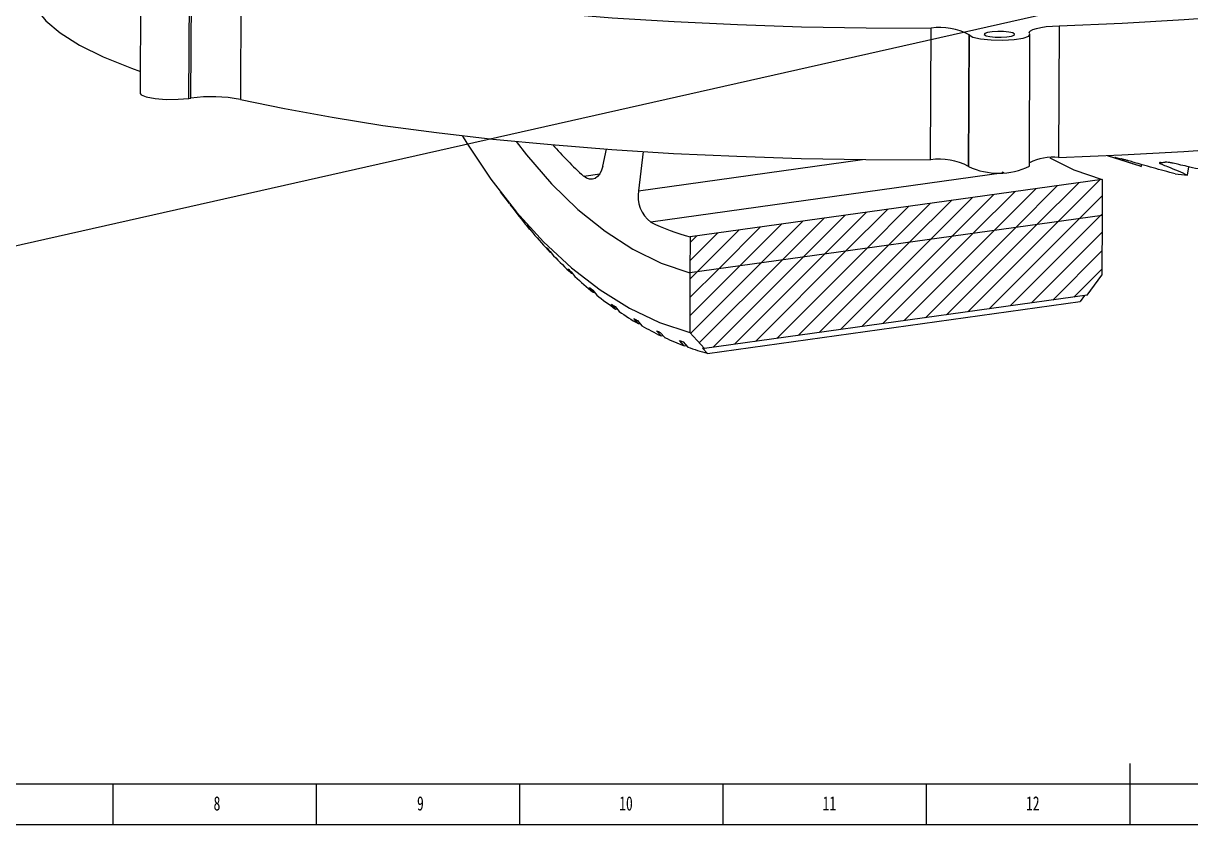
# Model space of a CAD drawing. Header units: millimetres. Extents: x 0 to 1189, y 0 to 841.
# Drawn here: x 329.9 to 616.9, y 0 to 197 of the extents above; entities that cross this region are included whole.
import ezdxf

# ---------------------------------------------------------------- set-up
doc = ezdxf.new("R2010")
doc.units = ezdxf.units.MM
doc.layers.add('10', color=7, linetype='Continuous')
doc.layers.add('5', color=7, linetype='Continuous')
doc.styles.add('SLDTEXTSTYLE5', font='TXT', dxfattribs={"width": 0.7})
doc.dimstyles.new('SLDDIMSTYLE0', dxfattribs={"dimtxt": 0.18, "dimasz": 1.016, "dimexe": 0, "dimexo": 0.0625, "dimgap": 0, "dimtad": 0, "dimtih": 1, "dimtoh": 1, "dimdec": 0, "dimrnd": 1e-09, "dimzin": 0, "dimdsep": 46, "dimtxsty": 'Standard', "dimblk1": 'DOT', "dimblk2": 'DOT', "dimsah": 1, "dimcen": 0.09, "dimadec": 0, "dimazin": 0, "dimtfac": 1.016, "dimtdec": 0, "dimtofl": 0, "dimtmove": 0, "dimatfit": 3, "dimldrblk": 'DOT', "dimfxl": 0, "dimfrac": 2, "dimtolj": 1, "dimtzin": 0, "dimarcsym": 0})

# ---------------------------------------------------------------- blocks, each defined once
blk = doc.blocks.new('SW_HATCH_0')
at = {"color": 0, "linetype": 'Continuous', "lineweight": 18}
for p, q in [((-10.72, -158.89), (-0.46, -148.64)), ((-5.5, -158.17), (4.75, -147.91)), ((-0.29, -157.44), (9.97, -147.19)), ((4.93, -156.71), (15.18, -146.46)), ((-31.58, -161.79), (-21.33, -151.54)), ((-26.36, -161.07), (-16.11, -150.82)), ((-21.15, -160.34), (-10.9, -150.09)), ((-15.93, -159.62), (-5.68, -149.36)), ((10.15, -155.99), (15.73, -150.41)), ((-52.44, -164.7), (-42.19, -154.44)), ((-47.23, -163.97), (-36.97, -153.72)), ((-42.01, -163.24), (-31.76, -152.99)), ((-36.8, -162.52), (-26.54, -152.27)), ((15.36, -155.26), (15.71, -154.91)), ((-73.31, -167.6), (-63.05, -157.35)), ((-68.09, -166.87), (-57.84, -156.62)), ((-62.87, -166.15), (-52.62, -155.89)), ((-57.66, -165.42), (-47.41, -155.17)), ((-22.5, -179.65), (-0.29, -157.44)), ((-17.28, -178.93), (4.93, -156.71)), ((-12.07, -178.2), (10.15, -155.99)), ((-6.85, -177.48), (15.36, -155.26)), ((-85.58, -166.4), (-78.7, -159.52)), ((-85.57, -161.9), (-83.92, -160.25)), ((-83.74, -169.05), (-73.48, -158.8)), ((-78.52, -168.32), (-68.27, -158.07)), ((-43.36, -182.56), (-21.15, -160.34)), ((-38.15, -181.83), (-15.93, -159.62)), ((-32.93, -181.1), (-10.72, -158.89)), ((-27.71, -180.38), (-5.5, -158.17)), ((-1.64, -176.75), (15.69, -159.42)), ((-64.22, -185.46), (-42.01, -163.24)), ((-59.01, -184.73), (-36.8, -162.52)), ((-53.79, -184.01), (-31.58, -161.79)), ((-48.58, -183.28), (-26.36, -161.07)), ((-83.3, -186.57), (-62.87, -166.15)), ((-79.87, -187.64), (-57.66, -165.42)), ((-74.66, -186.91), (-52.44, -164.7)), ((-69.44, -186.18), (-47.23, -163.97)), ((3.58, -176.03), (15.68, -163.93)), ((-85.63, -179.93), (-73.31, -167.6)), ((-85.62, -175.42), (-78.52, -168.32)), ((-85.6, -170.91), (-83.74, -169.05)), ((-85.45, -184.24), (-68.09, -166.87)), ((8.8, -175.3), (15.66, -168.44))]:
    blk.add_line(p, q, dxfattribs=at)
blk = doc.blocks.new('_Dot')
at = {"color": 0, "linetype": 'ByBlock', "lineweight": -2}
blk.add_line((-0.5, 0), (-1, 0), dxfattribs=at)
at = {"color": 0, "linetype": 'ByBlock', "const_width": 0.5}
blk.add_lwpolyline([(-0.25, 0, 1), (0.25, 0, 1)], format="xyb", close=True, dxfattribs=at)

msp = doc.modelspace()

# ---------------------------------------------------------------- linework, layer by layer
at = {"color": 7, "linetype": 'Continuous', "lineweight": 25}
for p, q in [((358.82, 212.11), (358.7, 179.73)), ((370.66, 178.52), (370.78, 210.9)), ((371.16, 178.59), (371.28, 210.97)), ((383.45, 210.66), (383.33, 178.28)), ((552.97, 163.43), (553.09, 195.81)), ((584.54, 196.38), (584.42, 164.01)), ((562.41, 194.18), (562.29, 161.8)), ((562.32, 161.74), (562.44, 194.12)), ((562.44, 194.12), (562.41, 194.18)), ((577.34, 194.39), (577.27, 194.51)), ((577.27, 161.85), (577.39, 194.23)), ((370.66, 178.52), (371.16, 178.59)), ((472.37, 161.86), (473.26, 166.07)), ((482.32, 165.45), (481.16, 155.83)), ((596.4, 164.47), (604.67, 161.83)), ((481.16, 155.83), (536.22, 163.49)), ((562.32, 161.74), (562.29, 161.8)), ((604.74, 161.81), (604.86, 162.25)), ((616.12, 159.67), (616.49, 161.68)), ((467.69, 159.42), (471.64, 159.97)), ((571, 160.2), (484.17, 148.12)), ((595.14, 158.59), (493.84, 144.5)), ((570.6, 160.43), (571, 160.2)), ((595.14, 158.59), (595.11, 149.76)), ((447.18, 155.56), (449.35, 152.7)), ((449.54, 152.46), (450.27, 151.51)), ((595.11, 149.76), (493.81, 135.67)), ((595.11, 149.76), (595.05, 135.04)), ((454.4, 146.36), (453.63, 147.37)), ((454.4, 146.36), (454.47, 146.37)), ((454.41, 146.45), (455.18, 145.44)), ((493.84, 144.5), (493.81, 135.67)), ((459.47, 140.69), (458.65, 141.75)), ((459.45, 140.91), (460.27, 139.85)), ((459.47, 140.69), (459.61, 140.71)), ((464.69, 135.52), (463.81, 136.63)), ((464.64, 135.87), (465.51, 134.76)), ((464.69, 135.52), (464.9, 135.55)), ((493.81, 135.67), (493.75, 120.95)), ((591.42, 130.12), (595.05, 135.04)), ((470.04, 130.86), (469.12, 132.02)), ((469.96, 131.34), (470.89, 130.18)), ((470.04, 130.86), (470.32, 130.9)), ((591.42, 130.12), (497.35, 117.04)), ((590.82, 130.04), (589.76, 128.61)), ((475.51, 126.73), (474.53, 127.93)), ((475.4, 127.34), (476.38, 126.14)), ((475.51, 126.73), (475.85, 126.78)), ((498.11, 115.85), (589.76, 128.61)), ((481.08, 123.16), (480.04, 124.39)), ((480.92, 123.88), (481.95, 122.65)), ((481.08, 123.16), (481.48, 123.21)), ((486.71, 120.15), (485.62, 121.41)), ((486.51, 120.99), (487.6, 119.73)), ((493.75, 120.95), (497.35, 117.04)), ((486.71, 120.15), (487.18, 120.21)), ((492.4, 117.71), (491.25, 118.99)), ((492.14, 118.67), (493.29, 117.38)), ((492.4, 117.71), (492.93, 117.78)), ((498.11, 115.85), (496.91, 117.16))]:
    msp.add_line(p, q, dxfattribs=at)
at = {"color": 7, "linetype": 'Continuous', "lineweight": 25, "flags": 128}
for points in [[(584.54, 196.38), (600.08, 197.02), (615.31, 197.87), (630.15, 198.94), (644.51, 200.23), (658.31, 201.72), (671.47, 203.41), (683.93, 205.28), (695.6, 207.34), (706.43, 209.56), (716.36, 211.93), (725.32, 214.44), (733.27, 217.08)], [(383.45, 210.66), (394.3, 208.37), (406, 206.24), (418.47, 204.27), (431.65, 202.5), (445.47, 200.91), (459.84, 199.53), (474.69, 198.35), (489.93, 197.39), (505.48, 196.66), (521.25, 196.14), (537.15, 195.86), (553.09, 195.81)], [(331.69, 205.33), (331.85, 203.72), (333.05, 200.65), (335.45, 197.6), (339.01, 194.59), (343.73, 191.63), (349.58, 188.75), (356.52, 185.95), (358.72, 185.16)], [(577.27, 194.51), (577.24, 194.83), (577.52, 195.15), (578.1, 195.45), (578.97, 195.73), (580.09, 195.97), (581.42, 196.16), (582.92, 196.3), (584.54, 196.38)], [(562.44, 194.12), (563.33, 193.58), (565.22, 193.14), (567.82, 192.87), (570.74, 192.81), (573.52, 192.97), (575.76, 193.33), (577.1, 193.83), (577.34, 194.39)], [(566.16, 194.19), (566.61, 193.92), (567.56, 193.7), (568.86, 193.56), (570.31, 193.53), (571.71, 193.61), (572.82, 193.79), (573.49, 194.04), (573.62, 194.32), (573.17, 194.59), (572.23, 194.81), (570.92, 194.95), (569.47, 194.97), (568.07, 194.89), (566.96, 194.72), (566.29, 194.47), (566.16, 194.19)], [(584.42, 164.01), (599.96, 164.64), (615.19, 165.49), (630.03, 166.56), (644.39, 167.85), (658.19, 169.34), (671.35, 171.03), (683.81, 172.9), (695.48, 174.96), (706.31, 177.18), (716.24, 179.55), (725.2, 182.06), (733.15, 184.7)], [(358.7, 179.73), (358.93, 179.38), (360.17, 178.86), (362.34, 178.47), (365.09, 178.27), (368.02, 178.29), (370.66, 178.52)], [(383.33, 178.28), (394.18, 175.99), (405.87, 173.86), (418.35, 171.89), (431.53, 170.12), (445.35, 168.53), (459.72, 167.15), (474.57, 165.97), (489.81, 165.01), (505.36, 164.28), (521.13, 163.76), (537.03, 163.48), (552.97, 163.43)], [(437.81, 169.36), (438.96, 167.49), (444.9, 158.63), (451.19, 150.54), (457.79, 143.28), (464.66, 136.89), (471.74, 131.43), (478.99, 126.93), (486.34, 123.43), (493.75, 120.95)], [(451.08, 167.95), (453.62, 164.65), (459.8, 157.5), (466.26, 151.22), (472.94, 145.86), (479.8, 141.46), (486.77, 138.05), (493.81, 135.67)], [(451.08, 167.95), (453.62, 164.65), (459.8, 157.5), (466.26, 151.22), (472.94, 145.86), (479.8, 141.46), (486.77, 138.05), (493.81, 135.67)], [(582.28, 163.88), (588.19, 160.98), (595.14, 158.59)], [(472.37, 161.86), (472.07, 160.85), (471.65, 159.99), (471.12, 159.32), (470.5, 158.86), (469.82, 158.64), (469.1, 158.66), (468.38, 158.93), (467.69, 159.42)]]:
    msp.add_lwpolyline(points, dxfattribs=at)
at = {"color": 7, "linetype": 'Continuous', "lineweight": 25}
for centre, radius, start, end in [((555.14, 180.04), 15.9, 62.7629, 97.385), ((376.27, 140.05), 38.87, 79.5484, 97.5655), ((531.86, 230.52), 95.78, 221.453, 227.9291), ((555.01, 147.66), 15.9, 62.7629, 97.385), ((583.1, 151.28), 12.8, 84.1013, 117.0972), ((569.68, 177.75), 17.62, 245.3154, 295.5164), ((618.64, 203.49), 43.89, 262.7672, 266.7109), ((488.91, 154.41), 7.87, 169.5778, 233.0495), ((562.58, 237.49), 141.45, 217.4353, 220.1115), ((555.77, 233.45), 133.57, 220.1261, 220.6419), ((507.69, 196.22), 53.55, 243.9535, 255.0125), ((552.69, 229.08), 128.47, 220.6204, 223.4739), ((546.44, 225.04), 121.02, 223.4906, 224.0414), ((543.79, 220.55), 116.14, 224.0176, 227.0696), ((538.16, 216.61), 109.2, 227.0882, 227.6781), ((536, 212.09), 104.64, 227.652, 230.9237), ((531.04, 208.33), 98.27, 230.9443, 231.577), ((529.41, 203.88), 94.11, 231.5488, 235.0602), ((525.12, 200.4), 88.37, 235.0824, 235.7617), ((524.05, 196.11), 84.67, 235.7316, 239.4996), ((520.41, 192.98), 79.58, 239.5231, 240.2515), ((519.89, 188.94), 76.38, 240.2204, 244.2563), ((516.85, 186.24), 71.96, 244.2802, 245.0591), ((516.85, 182.54), 69.29, 245.028, 249.3345), ((514.36, 180.34), 65.55, 249.3577, 250.1866), ((514.82, 177.05), 63.44, 250.1568, 254.7243), ((512.84, 175.57), 60.55, 254.7462, 255.1832)]:
    msp.add_arc(centre, radius, start, end, dxfattribs=at)
for centre, major_axis, ratio, start_param, end_param in [((647.06, 309.25), (54.25, 143.56), 0.546759, 3.212932, 3.226867), ((644.92, 309.44), (49.96, 144.5), 0.504727, 3.329654, 3.343589)]:
    msp.add_ellipse(centre, major_axis=major_axis, ratio=ratio, start_param=start_param, end_param=end_param, dxfattribs=at)
for points, knots in [([(598.55, 163.93), (598.45, 163.95), (598.24, 163.99), (598.33, 163.94), (598.99, 163.71), (601.54, 162.86), (603.31, 162.28), (604.74, 161.81)], [0, 0, 0, 0, 0.059393, 0.119284, 0.191997, 0.352444, 1, 1, 1, 1]), ([(613.11, 159.95), (611.3, 160.44), (608.57, 161.19), (605.21, 162.14), (603.22, 162.72), (601.88, 163.11), (600.85, 163.4), (600.18, 163.56), (599.83, 163.65), (599.7, 163.68)], [0, 0, 0, 0, 0.400691, 0.600988, 0.748033, 0.852821, 0.908426, 0.964341, 1, 1, 1, 1]), ([(609.47, 162.78), (609.38, 162.75), (609.18, 162.7), (609.3, 162.54), (610, 162.21), (612.7, 161.2), (614.6, 160.35), (616.12, 159.67)], [0, 0, 0, 0, 0.059393, 0.119284, 0.191997, 0.352444, 1, 1, 1, 1]), ([(624.37, 160), (622.5, 160.39), (619.7, 160.96), (616.25, 161.73), (614.2, 162.2), (612.82, 162.54), (611.76, 162.73), (611.08, 162.8), (610.74, 162.82), (610.6, 162.82)], [0, 0, 0, 0, 0.400691, 0.600988, 0.748033, 0.852821, 0.908426, 0.964341, 1, 1, 1, 1])]:
    msp.add_open_spline(points, degree=3, knots=knots, dxfattribs=at)
at = {"layer": '5', "lineweight": 25}
msp.add_line((602, 0), (602, 15), dxfattribs=at)
at = {"layer": '5', "color": 7, "lineweight": 25}
msp.add_line((0, 10), (1179, 10), dxfattribs=at)
at = {"layer": '5'}
for p, q in [((352, 0), (352, 10)), ((402, 0), (402, 10)), ((452, 0), (452, 10)), ((502, 0), (502, 10)), ((552, 0), (552, 10))]:
    msp.add_line(p, q, dxfattribs=at)
at = {"layer": '5', "color": 7}
msp.add_line((0, 0), (1189, 0), dxfattribs=at)

# ---------------------------------------------------------------- block references
at = {"color": 7, "linetype": 'Continuous', "lineweight": 18}
msp.add_blockref('SW_HATCH_0', (579.4, 304.98), dxfattribs=at)

# ---------------------------------------------------------------- texts
at = {"layer": '10', "char_height": 3.5, "attachment_point": 2, "style": 'SLDTEXTSTYLE5'}
for s, insert in [('8', (377.55, 6.98)), ('9', (427.55, 6.98)), ('10', (478.09, 6.98)), ('11', (528.09, 6.98)), ('12', (578.09, 6.98))]:
    msp.add_mtext(s, dxfattribs=dict(at, insert=insert))

# ---------------------------------------------------------------- leaders
at = {"layer": '10'}
msp.add_leader([(734.62, 233.87), (270.83, 129.36)], dimstyle='SLDDIMSTYLE0', dxfattribs=at)

doc.saveas('drawing.dxf')
